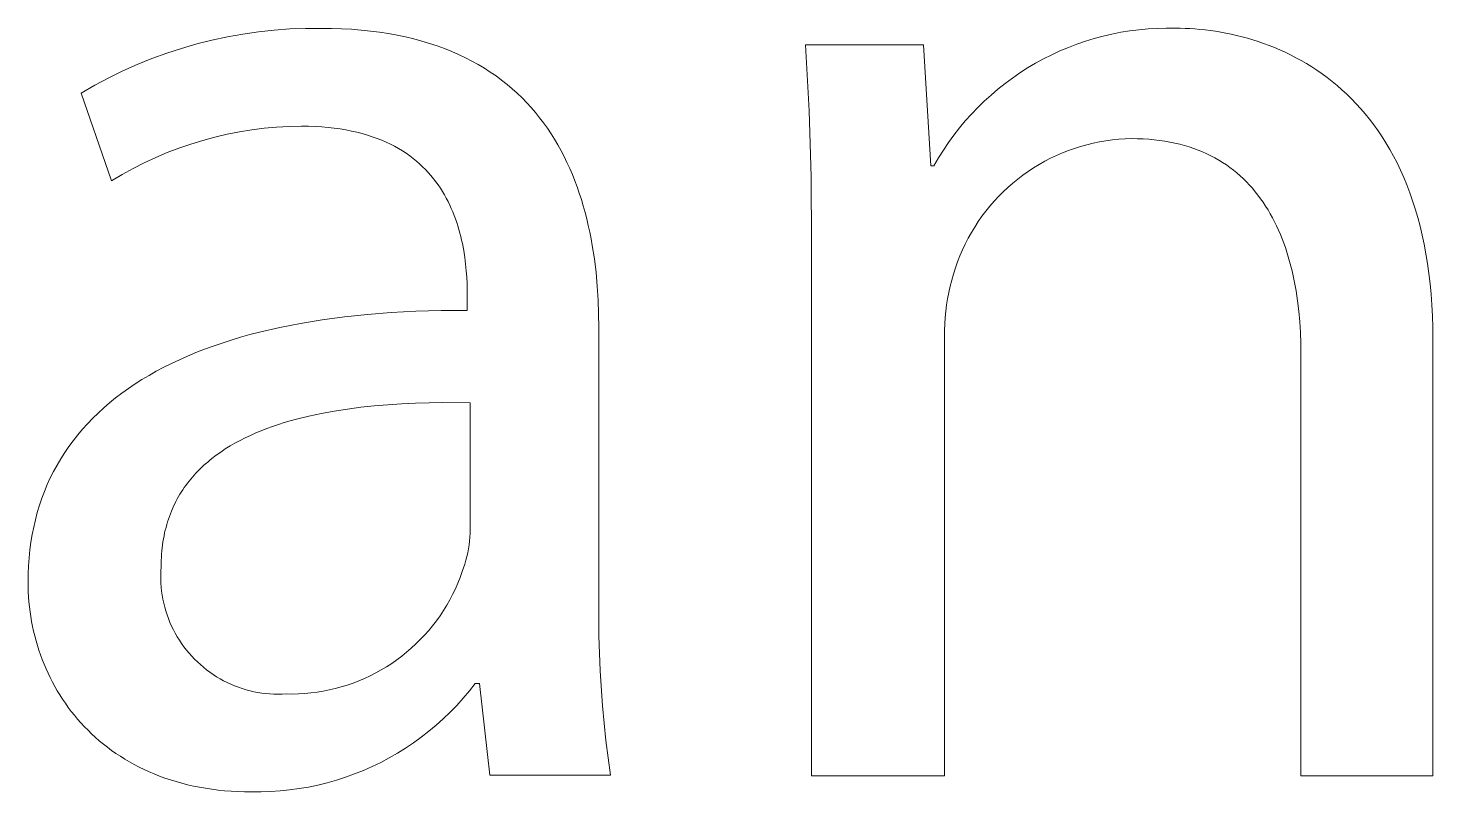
# Model space of a CAD drawing. Header units: millimetres. Extents: x 430 to 4403, y -1522 to 1254.
# Drawn here: x 3638.54 to 3675.57, y -1456.11 to -1435.98 of the extents above; entities that cross this region are included whole.
import ezdxf

# ---------------------------------------------------------------- set-up
doc = ezdxf.new("R2010")
doc.units = ezdxf.units.MM
doc.header["$MEASUREMENT"] = 0
doc.layers.add('Domyślny', color=7, linetype='Continuous', true_color=0x000000)

msp = doc.modelspace()

# ---------------------------------------------------------------- linework, layer by layer
at = {"layer": 'Domyślny', "color": 18, "lineweight": 15, "true_color": 0x000000}
for p, q in [((3643.39, -1436.294), (3643.796, -1436.207)), ((3643.796, -1436.207), (3644.204, -1436.134)), ((3644.204, -1436.134), (3644.615, -1436.075)), ((3644.615, -1436.075), (3645.027, -1436.03)), ((3645.027, -1436.03), (3645.44, -1436)), ((3645.44, -1436), (3645.855, -1435.984)), ((3645.855, -1435.984), (3646.269, -1435.983)), ((3646.269, -1435.983), (3646.541, -1435.986)), ((3646.541, -1435.986), (3646.807, -1435.994)), ((3646.807, -1435.994), (3647.066, -1436.009)), ((3647.066, -1436.009), (3647.32, -1436.029)), ((3647.32, -1436.029), (3647.566, -1436.054)), ((3647.566, -1436.054), (3647.807, -1436.085)), ((3647.807, -1436.085), (3648.042, -1436.122)), ((3648.042, -1436.122), (3648.27, -1436.163)), ((3648.27, -1436.163), (3648.493, -1436.21)), ((3648.493, -1436.21), (3648.71, -1436.261)), ((3648.71, -1436.261), (3648.921, -1436.318)), ((3666.414, -1436.322), (3666.644, -1436.252)), ((3666.644, -1436.252), (3666.876, -1436.189)), ((3666.876, -1436.189), (3667.111, -1436.135)), ((3667.111, -1436.135), (3667.347, -1436.088)), ((3667.347, -1436.088), (3667.584, -1436.05)), ((3667.584, -1436.05), (3667.823, -1436.019)), ((3667.823, -1436.019), (3668.062, -1435.997)), ((3668.062, -1435.997), (3668.302, -1435.983)), ((3668.302, -1435.983), (3668.543, -1435.977)), ((3668.543, -1435.977), (3668.783, -1435.979)), ((3668.783, -1435.979), (3668.909, -1435.98)), ((3668.909, -1435.98), (3669.037, -1435.984)), ((3669.037, -1435.984), (3669.166, -1435.99)), ((3669.166, -1435.99), (3669.298, -1435.998)), ((3669.298, -1435.998), (3669.431, -1436.01)), ((3669.431, -1436.01), (3669.565, -1436.024)), ((3669.565, -1436.024), (3669.701, -1436.041)), ((3669.701, -1436.041), (3669.838, -1436.06)), ((3669.838, -1436.06), (3669.977, -1436.083)), ((3669.977, -1436.083), (3670.116, -1436.109)), ((3670.116, -1436.109), (3670.256, -1436.138)), ((3670.256, -1436.138), (3670.397, -1436.17)), ((3670.397, -1436.17), (3670.539, -1436.205)), ((3670.539, -1436.205), (3670.681, -1436.244)), ((3670.681, -1436.244), (3670.823, -1436.286)), ((3670.823, -1436.286), (3670.966, -1436.332)), ((3641.806, -1436.781), (3642.196, -1436.639)), ((3642.196, -1436.639), (3642.59, -1436.51)), ((3642.59, -1436.51), (3642.988, -1436.395)), ((3642.988, -1436.395), (3643.39, -1436.294)), ((3648.921, -1436.318), (3649.126, -1436.379)), ((3649.126, -1436.379), (3649.325, -1436.446)), ((3649.325, -1436.446), (3649.519, -1436.516)), ((3649.519, -1436.516), (3649.708, -1436.592)), ((3649.708, -1436.592), (3649.891, -1436.672)), ((3659.129, -1438.156), (3659.033, -1436.415)), ((3659.033, -1436.415), (3662.142, -1436.415)), ((3662.142, -1436.415), (3662.34, -1439.604)), ((3665.522, -1436.681), (3665.74, -1436.58)), ((3665.74, -1436.58), (3665.962, -1436.486)), ((3665.962, -1436.486), (3666.187, -1436.401)), ((3666.187, -1436.401), (3666.414, -1436.322)), ((3670.966, -1436.332), (3671.108, -1436.381)), ((3671.108, -1436.381), (3671.251, -1436.434)), ((3671.251, -1436.434), (3671.393, -1436.491)), ((3671.393, -1436.491), (3671.536, -1436.551)), ((3671.536, -1436.551), (3671.678, -1436.615)), ((3671.678, -1436.615), (3671.819, -1436.684)), ((3641.043, -1437.106), (3641.422, -1436.937)), ((3641.422, -1436.937), (3641.806, -1436.781)), ((3649.891, -1436.672), (3650.068, -1436.756)), ((3650.068, -1436.756), (3650.24, -1436.844)), ((3650.24, -1436.844), (3650.407, -1436.937)), ((3650.407, -1436.937), (3650.569, -1437.033)), ((3650.569, -1437.033), (3650.726, -1437.134)), ((3664.687, -1437.157), (3664.889, -1437.027)), ((3664.889, -1437.027), (3665.096, -1436.904)), ((3665.096, -1436.904), (3665.307, -1436.789)), ((3665.307, -1436.789), (3665.522, -1436.681)), ((3671.819, -1436.684), (3671.959, -1436.756)), ((3671.959, -1436.756), (3672.099, -1436.833)), ((3672.099, -1436.833), (3672.238, -1436.913)), ((3672.238, -1436.913), (3672.376, -1436.998)), ((3672.376, -1436.998), (3672.513, -1437.088)), ((3640.304, -1437.482), (3640.671, -1437.287)), ((3640.671, -1437.287), (3641.043, -1437.106)), ((3650.726, -1437.134), (3650.877, -1437.239)), ((3650.877, -1437.239), (3651.024, -1437.347)), ((3651.024, -1437.347), (3651.166, -1437.459)), ((3664.295, -1437.436), (3664.488, -1437.293)), ((3664.488, -1437.293), (3664.687, -1437.157)), ((3672.513, -1437.088), (3672.648, -1437.182)), ((3672.648, -1437.182), (3672.782, -1437.28)), ((3672.782, -1437.28), (3672.914, -1437.383)), ((3672.914, -1437.383), (3673.045, -1437.49)), ((3639.945, -1437.689), (3640.304, -1437.482)), ((3640.739, -1440.005), (3639.945, -1437.689)), ((3651.166, -1437.459), (3651.303, -1437.575)), ((3651.303, -1437.575), (3651.435, -1437.694)), ((3651.435, -1437.694), (3651.562, -1437.816)), ((3663.745, -1437.903), (3663.923, -1437.741)), ((3663.923, -1437.741), (3664.107, -1437.585)), ((3664.107, -1437.585), (3664.295, -1437.436)), ((3673.045, -1437.49), (3673.174, -1437.603)), ((3673.174, -1437.603), (3673.301, -1437.72)), ((3673.301, -1437.72), (3673.426, -1437.842)), ((3651.562, -1437.816), (3651.685, -1437.942)), ((3651.685, -1437.942), (3651.803, -1438.071)), ((3651.803, -1438.071), (3651.916, -1438.203)), ((3663.407, -1438.245), (3663.573, -1438.071)), ((3663.573, -1438.071), (3663.745, -1437.903)), ((3673.426, -1437.842), (3673.548, -1437.969)), ((3673.548, -1437.969), (3673.669, -1438.101)), ((3673.669, -1438.101), (3673.786, -1438.238)), ((3651.916, -1438.203), (3652.026, -1438.338)), ((3652.026, -1438.338), (3652.13, -1438.477)), ((3652.13, -1438.477), (3652.231, -1438.618)), ((3659.182, -1439.898), (3659.129, -1438.156)), ((3663.092, -1438.609), (3663.246, -1438.424)), ((3663.246, -1438.424), (3663.407, -1438.245)), ((3673.786, -1438.238), (3673.902, -1438.381)), ((3673.902, -1438.381), (3674.014, -1438.529)), ((3643.465, -1438.85), (3643.146, -1438.936)), ((3643.787, -1438.776), (3643.465, -1438.85)), ((3644.111, -1438.712), (3643.787, -1438.776)), ((3644.437, -1438.659), (3644.111, -1438.712)), ((3644.765, -1438.618), (3644.437, -1438.659)), ((3645.093, -1438.588), (3644.765, -1438.618)), ((3645.423, -1438.57), (3645.093, -1438.588)), ((3645.753, -1438.563), (3645.423, -1438.57)), ((3645.935, -1438.565), (3645.753, -1438.563)), ((3646.112, -1438.571), (3645.935, -1438.565)), ((3646.283, -1438.581), (3646.112, -1438.571)), ((3646.45, -1438.595), (3646.283, -1438.581)), ((3646.612, -1438.613), (3646.45, -1438.595)), ((3646.769, -1438.635), (3646.612, -1438.613)), ((3646.921, -1438.66), (3646.769, -1438.635)), ((3647.069, -1438.689), (3646.921, -1438.66)), ((3647.212, -1438.721), (3647.069, -1438.689)), ((3647.351, -1438.757), (3647.212, -1438.721)), ((3647.485, -1438.796), (3647.351, -1438.757)), ((3647.615, -1438.838), (3647.485, -1438.796)), ((3647.741, -1438.883), (3647.615, -1438.838)), ((3647.863, -1438.931), (3647.741, -1438.883)), ((3652.231, -1438.618), (3652.327, -1438.761)), ((3652.327, -1438.761), (3652.419, -1438.908)), ((3662.803, -1438.993), (3662.944, -1438.798)), ((3662.944, -1438.798), (3663.092, -1438.609)), ((3674.014, -1438.529), (3674.124, -1438.682)), ((3674.124, -1438.682), (3674.231, -1438.84)), ((3674.231, -1438.84), (3674.334, -1439.004)), ((3642.518, -1439.14), (3642.21, -1439.259)), ((3642.831, -1439.033), (3642.518, -1439.14)), ((3643.146, -1438.936), (3642.831, -1439.033)), ((3647.98, -1438.982), (3647.863, -1438.931)), ((3648.093, -1439.036), (3647.98, -1438.982)), ((3648.203, -1439.092), (3648.093, -1439.036)), ((3648.308, -1439.151), (3648.203, -1439.092)), ((3648.409, -1439.213), (3648.308, -1439.151)), ((3648.507, -1439.277), (3648.409, -1439.213)), ((3652.419, -1438.908), (3652.507, -1439.056)), ((3652.507, -1439.056), (3652.591, -1439.208)), ((3652.591, -1439.208), (3652.671, -1439.361)), ((3662.54, -1439.396), (3662.668, -1439.192)), ((3662.668, -1439.192), (3662.803, -1438.993)), ((3665.962, -1439.204), (3665.803, -1439.266)), ((3666.123, -1439.147), (3665.962, -1439.204)), ((3666.286, -1439.095), (3666.123, -1439.147)), ((3666.45, -1439.049), (3666.286, -1439.095)), ((3666.616, -1439.009), (3666.45, -1439.049)), ((3666.784, -1438.975), (3666.616, -1439.009)), ((3666.952, -1438.946), (3666.784, -1438.975)), ((3667.121, -1438.923), (3666.952, -1438.946)), ((3667.291, -1438.906), (3667.121, -1438.923)), ((3667.461, -1438.895), (3667.291, -1438.906)), ((3667.632, -1438.889), (3667.461, -1438.895)), ((3667.785, -1438.891), (3667.632, -1438.889)), ((3667.935, -1438.897), (3667.785, -1438.891)), ((3668.081, -1438.906), (3667.935, -1438.897)), ((3668.225, -1438.919), (3668.081, -1438.906)), ((3668.366, -1438.936), (3668.225, -1438.919)), ((3668.503, -1438.956), (3668.366, -1438.936)), ((3668.638, -1438.979), (3668.503, -1438.956)), ((3668.77, -1439.006), (3668.638, -1438.979)), ((3668.898, -1439.037), (3668.77, -1439.006)), ((3669.024, -1439.071), (3668.898, -1439.037)), ((3669.147, -1439.108), (3669.024, -1439.071)), ((3669.267, -1439.148), (3669.147, -1439.108)), ((3669.384, -1439.192), (3669.267, -1439.148)), ((3669.498, -1439.238), (3669.384, -1439.192)), ((3669.61, -1439.288), (3669.498, -1439.238)), ((3674.334, -1439.004), (3674.435, -1439.174)), ((3674.435, -1439.174), (3674.532, -1439.349)), ((3641.606, -1439.527), (3641.312, -1439.676)), ((3641.906, -1439.387), (3641.606, -1439.527)), ((3642.21, -1439.259), (3641.906, -1439.387)), ((3648.601, -1439.343), (3648.507, -1439.277)), ((3648.691, -1439.412), (3648.601, -1439.343)), ((3648.778, -1439.482), (3648.691, -1439.412)), ((3648.862, -1439.555), (3648.778, -1439.482)), ((3648.941, -1439.629), (3648.862, -1439.555)), ((3652.671, -1439.361), (3652.747, -1439.517)), ((3652.747, -1439.517), (3652.82, -1439.675)), ((3662.34, -1439.604), (3662.419, -1439.604)), ((3662.419, -1439.604), (3662.54, -1439.396)), ((3665.192, -1439.57), (3665.046, -1439.659)), ((3665.341, -1439.486), (3665.192, -1439.57)), ((3665.492, -1439.408), (3665.341, -1439.486)), ((3665.647, -1439.334), (3665.492, -1439.408)), ((3665.803, -1439.266), (3665.647, -1439.334)), ((3669.719, -1439.341), (3669.61, -1439.288)), ((3669.825, -1439.397), (3669.719, -1439.341)), ((3669.928, -1439.456), (3669.825, -1439.397)), ((3670.028, -1439.518), (3669.928, -1439.456)), ((3670.126, -1439.583), (3670.028, -1439.518)), ((3670.221, -1439.65), (3670.126, -1439.583)), ((3674.532, -1439.349), (3674.625, -1439.53)), ((3674.625, -1439.53), (3674.715, -1439.717)), ((3641.023, -1439.835), (3640.739, -1440.005)), ((3641.312, -1439.676), (3641.023, -1439.835)), ((3649.018, -1439.706), (3648.941, -1439.629)), ((3649.091, -1439.784), (3649.018, -1439.706)), ((3649.161, -1439.863), (3649.091, -1439.784)), ((3649.228, -1439.945), (3649.161, -1439.863)), ((3649.291, -1440.027), (3649.228, -1439.945)), ((3652.82, -1439.675), (3652.888, -1439.835)), ((3652.888, -1439.835), (3652.953, -1439.998)), ((3659.191, -1441.641), (3659.182, -1439.898)), ((3664.628, -1439.955), (3664.496, -1440.062)), ((3664.764, -1439.851), (3664.628, -1439.955)), ((3664.903, -1439.752), (3664.764, -1439.851)), ((3665.046, -1439.659), (3664.903, -1439.752)), ((3670.314, -1439.721), (3670.221, -1439.65)), ((3670.403, -1439.794), (3670.314, -1439.721)), ((3670.491, -1439.87), (3670.403, -1439.794)), ((3670.575, -1439.948), (3670.491, -1439.87)), ((3670.657, -1440.029), (3670.575, -1439.948)), ((3674.715, -1439.717), (3674.801, -1439.91)), ((3674.801, -1439.91), (3674.884, -1440.109)), ((3649.352, -1440.111), (3649.291, -1440.027)), ((3649.41, -1440.197), (3649.352, -1440.111)), ((3649.465, -1440.283), (3649.41, -1440.197)), ((3649.517, -1440.371), (3649.465, -1440.283)), ((3652.953, -1439.998), (3653.014, -1440.161)), ((3653.014, -1440.161), (3653.072, -1440.327)), ((3653.072, -1440.327), (3653.126, -1440.495)), ((3664.243, -1440.292), (3664.122, -1440.413)), ((3664.367, -1440.175), (3664.243, -1440.292)), ((3664.496, -1440.062), (3664.367, -1440.175)), ((3670.737, -1440.113), (3670.657, -1440.029)), ((3670.814, -1440.199), (3670.737, -1440.113)), ((3670.888, -1440.288), (3670.814, -1440.199)), ((3670.96, -1440.379), (3670.888, -1440.288)), ((3674.884, -1440.109), (3674.962, -1440.314)), ((3674.962, -1440.314), (3675.036, -1440.525)), ((3649.566, -1440.459), (3649.517, -1440.371)), ((3649.613, -1440.548), (3649.566, -1440.459)), ((3649.657, -1440.639), (3649.613, -1440.548)), ((3649.698, -1440.729), (3649.657, -1440.639)), ((3649.737, -1440.821), (3649.698, -1440.729)), ((3653.126, -1440.495), (3653.177, -1440.664)), ((3653.177, -1440.664), (3653.224, -1440.834)), ((3663.894, -1440.667), (3663.787, -1440.8)), ((3664.006, -1440.538), (3663.894, -1440.667)), ((3664.122, -1440.413), (3664.006, -1440.538)), ((3671.03, -1440.472), (3670.96, -1440.379)), ((3671.097, -1440.568), (3671.03, -1440.472)), ((3671.162, -1440.666), (3671.097, -1440.568)), ((3671.224, -1440.766), (3671.162, -1440.666)), ((3675.036, -1440.525), (3675.106, -1440.742)), ((3649.774, -1440.913), (3649.737, -1440.821)), ((3649.808, -1441.005), (3649.774, -1440.913)), ((3649.84, -1441.098), (3649.808, -1441.005)), ((3649.87, -1441.191), (3649.84, -1441.098)), ((3653.224, -1440.834), (3653.269, -1441.006)), ((3653.269, -1441.006), (3653.309, -1441.179)), ((3663.586, -1441.076), (3663.493, -1441.219)), ((3663.684, -1440.936), (3663.586, -1441.076)), ((3663.787, -1440.8), (3663.684, -1440.936)), ((3671.284, -1440.869), (3671.224, -1440.766)), ((3671.341, -1440.973), (3671.284, -1440.869)), ((3671.397, -1441.08), (3671.341, -1440.973)), ((3671.45, -1441.189), (3671.397, -1441.08)), ((3675.106, -1440.742), (3675.172, -1440.966)), ((3675.172, -1440.966), (3675.233, -1441.196)), ((3649.898, -1441.284), (3649.87, -1441.191)), ((3649.924, -1441.377), (3649.898, -1441.284)), ((3649.948, -1441.47), (3649.924, -1441.377)), ((3649.97, -1441.562), (3649.948, -1441.47)), ((3653.309, -1441.179), (3653.347, -1441.354)), ((3653.347, -1441.354), (3653.382, -1441.529)), ((3663.405, -1441.365), (3663.322, -1441.515)), ((3663.493, -1441.219), (3663.405, -1441.365)), ((3671.5, -1441.299), (3671.45, -1441.189)), ((3671.549, -1441.412), (3671.5, -1441.299)), ((3671.595, -1441.527), (3671.549, -1441.412)), ((3675.233, -1441.196), (3675.289, -1441.432)), ((3675.289, -1441.432), (3675.341, -1441.675)), ((3649.99, -1441.655), (3649.97, -1441.562)), ((3650.025, -1441.839), (3649.99, -1441.655)), ((3650.053, -1442.02), (3650.025, -1441.839)), ((3653.382, -1441.529), (3653.414, -1441.706)), ((3653.414, -1441.706), (3653.469, -1442.061)), ((3659.191, -1455.679), (3659.191, -1441.641)), ((3663.172, -1441.821), (3663.104, -1441.978)), ((3663.244, -1441.667), (3663.172, -1441.821)), ((3663.322, -1441.515), (3663.244, -1441.667)), ((3671.639, -1441.643), (3671.595, -1441.527)), ((3671.681, -1441.761), (3671.639, -1441.643)), ((3671.72, -1441.881), (3671.681, -1441.761)), ((3675.341, -1441.675), (3675.388, -1441.925)), ((3650.076, -1442.199), (3650.053, -1442.02)), ((3650.093, -1442.374), (3650.076, -1442.199)), ((3653.469, -1442.061), (3653.512, -1442.42)), ((3663.042, -1442.137), (3662.986, -1442.298)), ((3663.104, -1441.978), (3663.042, -1442.137)), ((3671.758, -1442.003), (3671.72, -1441.881)), ((3671.793, -1442.126), (3671.758, -1442.003)), ((3671.826, -1442.251), (3671.793, -1442.126)), ((3675.388, -1441.925), (3675.429, -1442.181)), ((3675.429, -1442.181), (3675.466, -1442.444)), ((3650.105, -1442.544), (3650.093, -1442.374)), ((3650.113, -1442.709), (3650.105, -1442.544)), ((3653.512, -1442.42), (3653.545, -1442.781)), ((3662.935, -1442.462), (3662.888, -1442.621)), ((3662.986, -1442.298), (3662.935, -1442.462)), ((3671.857, -1442.378), (3671.826, -1442.251)), ((3671.886, -1442.506), (3671.857, -1442.378)), ((3671.913, -1442.635), (3671.886, -1442.506)), ((3675.466, -1442.444), (3675.497, -1442.714)), ((3650.118, -1442.869), (3650.113, -1442.709)), ((3650.119, -1443.021), (3650.118, -1442.869)), ((3653.545, -1442.781), (3653.568, -1443.143)), ((3662.809, -1442.944), (3662.777, -1443.108)), ((3662.846, -1442.782), (3662.809, -1442.944)), ((3662.888, -1442.621), (3662.846, -1442.782)), ((3671.962, -1442.899), (3671.913, -1442.635)), ((3672.002, -1443.168), (3671.962, -1442.899)), ((3675.497, -1442.714), (3675.523, -1442.99)), ((3650.119, -1443.418), (3650.119, -1443.021)), ((3653.568, -1443.143), (3653.581, -1443.505)), ((3662.75, -1443.272), (3662.729, -1443.437)), ((3662.777, -1443.108), (3662.75, -1443.272)), ((3672.034, -1443.441), (3672.002, -1443.168)), ((3675.523, -1442.99), (3675.544, -1443.274)), ((3675.544, -1443.274), (3675.558, -1443.565)), ((3645.722, -1443.759), (3646.29, -1443.666)), ((3646.29, -1443.666), (3646.879, -1443.587)), ((3646.879, -1443.587), (3647.487, -1443.524)), ((3647.487, -1443.524), (3648.116, -1443.475)), ((3648.116, -1443.475), (3648.764, -1443.441)), ((3648.764, -1443.441), (3649.432, -1443.422)), ((3649.432, -1443.422), (3650.119, -1443.418)), ((3653.581, -1443.505), (3653.586, -1443.868)), ((3662.713, -1443.603), (3662.702, -1443.769)), ((3662.729, -1443.437), (3662.713, -1443.603)), ((3672.059, -1443.72), (3672.034, -1443.441)), ((3675.558, -1443.565), (3675.567, -1443.863)), ((3644.14, -1444.125), (3644.39, -1444.055)), ((3644.39, -1444.055), (3644.646, -1443.989)), ((3644.646, -1443.989), (3645.174, -1443.867)), ((3645.174, -1443.867), (3645.722, -1443.759)), ((3653.586, -1443.868), (3653.586, -1451.065)), ((3662.702, -1443.769), (3662.697, -1443.936)), ((3662.697, -1443.936), (3662.697, -1444.102)), ((3672.077, -1444.002), (3672.059, -1443.72)), ((3672.087, -1444.289), (3672.077, -1444.002)), ((3675.567, -1443.863), (3675.57, -1444.168)), ((3643.189, -1444.441), (3643.419, -1444.357)), ((3643.419, -1444.357), (3643.654, -1444.276)), ((3643.654, -1444.276), (3643.894, -1444.199)), ((3643.894, -1444.199), (3644.14, -1444.125)), ((3662.697, -1444.102), (3662.697, -1455.679)), ((3672.091, -1444.578), (3672.087, -1444.289)), ((3675.57, -1444.168), (3675.57, -1455.679)), ((3642.323, -1444.813), (3642.531, -1444.715)), ((3642.531, -1444.715), (3642.745, -1444.62)), ((3642.745, -1444.62), (3642.964, -1444.529)), ((3642.964, -1444.529), (3643.189, -1444.441)), ((3672.091, -1455.679), (3672.091, -1444.578)), ((3641.543, -1445.241), (3641.73, -1445.128)), ((3641.73, -1445.128), (3641.922, -1445.02)), ((3641.922, -1445.02), (3642.12, -1444.915)), ((3642.12, -1444.915), (3642.323, -1444.813)), ((3641.015, -1445.597), (3641.185, -1445.475)), ((3641.185, -1445.475), (3641.361, -1445.356)), ((3641.361, -1445.356), (3641.543, -1445.241)), ((3640.536, -1445.985), (3640.69, -1445.852)), ((3640.69, -1445.852), (3640.85, -1445.723)), ((3640.85, -1445.723), (3641.015, -1445.597)), ((3648.027, -1445.903), (3647.668, -1445.933)), ((3648.388, -1445.879), (3648.027, -1445.903)), ((3648.751, -1445.863), (3648.388, -1445.879)), ((3649.477, -1445.847), (3648.751, -1445.863)), ((3650.199, -1445.852), (3649.477, -1445.847)), ((3650.199, -1449.186), (3650.199, -1445.852)), ((3640.108, -1446.402), (3640.245, -1446.26)), ((3640.245, -1446.26), (3640.388, -1446.121)), ((3640.388, -1446.121), (3640.536, -1445.985)), ((3645.614, -1446.283), (3645.454, -1446.327)), ((3645.94, -1446.203), (3645.614, -1446.283)), ((3646.274, -1446.131), (3645.94, -1446.203)), ((3646.614, -1446.069), (3646.274, -1446.131)), ((3646.961, -1446.016), (3646.614, -1446.069)), ((3647.312, -1445.97), (3646.961, -1446.016)), ((3647.668, -1445.933), (3647.312, -1445.97)), ((3639.851, -1446.697), (3639.976, -1446.548)), ((3639.976, -1446.548), (3640.108, -1446.402)), ((3644.545, -1446.647), (3644.403, -1446.71)), ((3644.69, -1446.587), (3644.545, -1446.647)), ((3644.838, -1446.53), (3644.69, -1446.587)), ((3644.988, -1446.475), (3644.838, -1446.53)), ((3645.141, -1446.423), (3644.988, -1446.475)), ((3645.296, -1446.374), (3645.141, -1446.423)), ((3645.454, -1446.327), (3645.296, -1446.374)), ((3639.507, -1447.165), (3639.616, -1447.006)), ((3639.616, -1447.006), (3639.73, -1446.85)), ((3639.73, -1446.85), (3639.851, -1446.697)), ((3643.867, -1446.99), (3643.741, -1447.068)), ((3643.996, -1446.916), (3643.867, -1446.99)), ((3644.129, -1446.844), (3643.996, -1446.916)), ((3644.264, -1446.775), (3644.129, -1446.844)), ((3644.403, -1446.71), (3644.264, -1446.775)), ((3639.306, -1447.493), (3639.404, -1447.327)), ((3639.404, -1447.327), (3639.507, -1447.165)), ((3643.331, -1447.366), (3643.276, -1447.412)), ((3643.386, -1447.321), (3643.331, -1447.366)), ((3643.501, -1447.234), (3643.386, -1447.321)), ((3643.619, -1447.149), (3643.501, -1447.234)), ((3643.741, -1447.068), (3643.619, -1447.149)), ((3639.128, -1447.833), (3639.214, -1447.661)), ((3639.214, -1447.661), (3639.306, -1447.493)), ((3642.921, -1447.757), (3642.874, -1447.809)), ((3642.968, -1447.705), (3642.921, -1447.757)), ((3643.017, -1447.654), (3642.968, -1447.705)), ((3643.066, -1447.604), (3643.017, -1447.654)), ((3643.117, -1447.554), (3643.066, -1447.604)), ((3643.169, -1447.506), (3643.117, -1447.554)), ((3643.222, -1447.459), (3643.169, -1447.506)), ((3643.276, -1447.412), (3643.222, -1447.459)), ((3638.974, -1448.187), (3639.048, -1448.009)), ((3639.048, -1448.009), (3639.128, -1447.833)), ((3642.659, -1448.087), (3642.619, -1448.145)), ((3642.7, -1448.029), (3642.659, -1448.087)), ((3642.742, -1447.973), (3642.7, -1448.029)), ((3642.785, -1447.918), (3642.742, -1447.973)), ((3642.829, -1447.863), (3642.785, -1447.918)), ((3642.874, -1447.809), (3642.829, -1447.863)), ((3638.843, -1448.554), (3638.906, -1448.369)), ((3638.906, -1448.369), (3638.974, -1448.187)), ((3642.44, -1448.45), (3642.408, -1448.514)), ((3642.473, -1448.387), (3642.44, -1448.45)), ((3642.508, -1448.325), (3642.473, -1448.387)), ((3642.544, -1448.264), (3642.508, -1448.325)), ((3642.581, -1448.204), (3642.544, -1448.264)), ((3642.619, -1448.145), (3642.581, -1448.204)), ((3638.735, -1448.933), (3638.786, -1448.742)), ((3638.786, -1448.742), (3638.843, -1448.554)), ((3642.267, -1448.849), (3642.242, -1448.918)), ((3642.292, -1448.78), (3642.267, -1448.849)), ((3642.319, -1448.712), (3642.292, -1448.78)), ((3642.347, -1448.645), (3642.319, -1448.712)), ((3642.377, -1448.579), (3642.347, -1448.645)), ((3642.408, -1448.514), (3642.377, -1448.579)), ((3638.651, -1449.325), (3638.69, -1449.128)), ((3638.69, -1449.128), (3638.735, -1448.933)), ((3642.159, -1449.208), (3642.142, -1449.283)), ((3642.178, -1449.134), (3642.159, -1449.208)), ((3642.198, -1449.061), (3642.178, -1449.134)), ((3642.219, -1448.989), (3642.198, -1449.061)), ((3642.242, -1448.918), (3642.219, -1448.989)), ((3650.196, -1449.29), (3650.199, -1449.186)), ((3638.591, -1449.73), (3638.618, -1449.526)), ((3638.618, -1449.526), (3638.651, -1449.325)), ((3642.087, -1449.594), (3642.077, -1449.674)), ((3642.098, -1449.514), (3642.087, -1449.594)), ((3642.111, -1449.436), (3642.098, -1449.514)), ((3642.126, -1449.359), (3642.111, -1449.436)), ((3642.142, -1449.283), (3642.126, -1449.359)), ((3650.151, -1449.701), (3650.167, -1449.598)), ((3650.167, -1449.598), (3650.18, -1449.496)), ((3650.18, -1449.496), (3650.189, -1449.393)), ((3650.189, -1449.393), (3650.196, -1449.29)), ((3638.555, -1450.146), (3638.57, -1449.936)), ((3638.57, -1449.936), (3638.591, -1449.73)), ((3642.056, -1449.921), (3642.052, -1450.006)), ((3642.061, -1449.838), (3642.056, -1449.921)), ((3642.068, -1449.755), (3642.061, -1449.838)), ((3642.077, -1449.674), (3642.068, -1449.755)), ((3650.083, -1450.003), (3650.109, -1449.903)), ((3650.109, -1449.903), (3650.132, -1449.802)), ((3650.132, -1449.802), (3650.151, -1449.701)), ((3638.543, -1450.576), (3638.546, -1450.359)), ((3638.546, -1450.359), (3638.555, -1450.146)), ((3642.042, -1450.285), (3642.039, -1450.392)), ((3642.049, -1450.179), (3642.042, -1450.285)), ((3642.05, -1450.092), (3642.049, -1450.179)), ((3642.052, -1450.006), (3642.05, -1450.092)), ((3649.931, -1450.452), (3649.987, -1450.298)), ((3649.987, -1450.298), (3650.022, -1450.201)), ((3650.022, -1450.201), (3650.054, -1450.102)), ((3650.054, -1450.102), (3650.083, -1450.003)), ((3638.544, -1450.706), (3638.543, -1450.576)), ((3638.549, -1450.837), (3638.544, -1450.706)), ((3642.039, -1450.392), (3642.039, -1450.498)), ((3642.039, -1450.498), (3642.043, -1450.605)), ((3642.043, -1450.605), (3642.051, -1450.711)), ((3642.051, -1450.711), (3642.063, -1450.817)), ((3649.805, -1450.753), (3649.871, -1450.603)), ((3649.871, -1450.603), (3649.931, -1450.452)), ((3638.556, -1450.968), (3638.549, -1450.837)), ((3638.566, -1451.098), (3638.556, -1450.968)), ((3638.579, -1451.228), (3638.566, -1451.098)), ((3642.063, -1450.817), (3642.078, -1450.922)), ((3642.078, -1450.922), (3642.096, -1451.027)), ((3642.096, -1451.027), (3642.119, -1451.131)), ((3649.576, -1451.187), (3649.657, -1451.045)), ((3649.657, -1451.045), (3649.733, -1450.9)), ((3649.733, -1450.9), (3649.805, -1450.753)), ((3653.586, -1451.065), (3653.587, -1451.989)), ((3638.595, -1451.357), (3638.579, -1451.228)), ((3638.614, -1451.486), (3638.595, -1451.357)), ((3642.119, -1451.131), (3642.145, -1451.235)), ((3642.145, -1451.235), (3642.174, -1451.337)), ((3642.174, -1451.337), (3642.207, -1451.439)), ((3642.207, -1451.439), (3642.243, -1451.539)), ((3649.305, -1451.596), (3649.4, -1451.463)), ((3649.4, -1451.463), (3649.491, -1451.327)), ((3649.491, -1451.327), (3649.576, -1451.187)), ((3638.636, -1451.615), (3638.614, -1451.486)), ((3638.661, -1451.743), (3638.636, -1451.615)), ((3638.689, -1451.87), (3638.661, -1451.743)), ((3642.243, -1451.539), (3642.283, -1451.638)), ((3642.283, -1451.638), (3642.326, -1451.735)), ((3642.326, -1451.735), (3642.372, -1451.831)), ((3642.372, -1451.831), (3642.422, -1451.925)), ((3649.101, -1451.852), (3649.205, -1451.726)), ((3649.205, -1451.726), (3649.305, -1451.596)), ((3638.719, -1451.997), (3638.689, -1451.87)), ((3638.753, -1452.123), (3638.719, -1451.997)), ((3638.789, -1452.248), (3638.753, -1452.123)), ((3642.422, -1451.925), (3642.475, -1452.018)), ((3642.475, -1452.018), (3642.531, -1452.108)), ((3642.531, -1452.108), (3642.59, -1452.197)), ((3642.59, -1452.197), (3642.652, -1452.283)), ((3648.644, -1452.319), (3648.764, -1452.208)), ((3648.764, -1452.208), (3648.88, -1452.093)), ((3648.88, -1452.093), (3648.993, -1451.974)), ((3648.993, -1451.974), (3649.101, -1451.852)), ((3653.587, -1451.989), (3653.618, -1452.912)), ((3638.829, -1452.372), (3638.789, -1452.248)), ((3638.871, -1452.495), (3638.829, -1452.372)), ((3638.916, -1452.617), (3638.871, -1452.495)), ((3642.652, -1452.283), (3642.717, -1452.368)), ((3642.717, -1452.368), (3642.785, -1452.45)), ((3642.785, -1452.45), (3642.856, -1452.529)), ((3642.856, -1452.529), (3642.93, -1452.607)), ((3648.261, -1452.626), (3648.392, -1452.528)), ((3648.392, -1452.528), (3648.52, -1452.426)), ((3648.52, -1452.426), (3648.644, -1452.319)), ((3638.964, -1452.739), (3638.916, -1452.617)), ((3639.015, -1452.859), (3638.964, -1452.739)), ((3639.068, -1452.978), (3639.015, -1452.859)), ((3642.93, -1452.607), (3643.006, -1452.681)), ((3643.006, -1452.681), (3643.084, -1452.753)), ((3643.084, -1452.753), (3643.165, -1452.823)), ((3643.165, -1452.823), (3643.248, -1452.889)), ((3643.248, -1452.889), (3643.334, -1452.953)), ((3643.334, -1452.953), (3643.422, -1453.013)), ((3647.706, -1452.971), (3647.849, -1452.892)), ((3647.849, -1452.892), (3647.989, -1452.808)), ((3647.989, -1452.808), (3648.127, -1452.719)), ((3648.127, -1452.719), (3648.261, -1452.626)), ((3653.618, -1452.912), (3653.679, -1453.834)), ((3639.125, -1453.095), (3639.068, -1452.978)), ((3639.184, -1453.212), (3639.125, -1453.095)), ((3639.247, -1453.327), (3639.184, -1453.212)), ((3643.422, -1453.013), (3643.511, -1453.071)), ((3643.511, -1453.071), (3643.603, -1453.125)), ((3643.603, -1453.125), (3643.696, -1453.176)), ((3643.696, -1453.176), (3643.792, -1453.224)), ((3643.792, -1453.224), (3643.888, -1453.269)), ((3643.888, -1453.269), (3643.987, -1453.31)), ((3643.987, -1453.31), (3644.086, -1453.348)), ((3646.798, -1453.339), (3646.954, -1453.291)), ((3646.954, -1453.291), (3647.108, -1453.237)), ((3647.108, -1453.237), (3647.261, -1453.178)), ((3647.261, -1453.178), (3647.412, -1453.114)), ((3647.412, -1453.114), (3647.56, -1453.045)), ((3647.56, -1453.045), (3647.706, -1452.971)), ((3650.331, -1453.248), (3650.175, -1453.446)), ((3650.437, -1453.248), (3650.331, -1453.248)), ((3650.715, -1455.669), (3650.437, -1453.248)), ((3639.312, -1453.44), (3639.247, -1453.327)), ((3639.38, -1453.552), (3639.312, -1453.44)), ((3639.451, -1453.663), (3639.38, -1453.552)), ((3639.525, -1453.772), (3639.451, -1453.663)), ((3644.086, -1453.348), (3644.187, -1453.383)), ((3644.187, -1453.383), (3644.289, -1453.414)), ((3644.289, -1453.414), (3644.392, -1453.441)), ((3644.392, -1453.441), (3644.496, -1453.465)), ((3644.496, -1453.465), (3644.6, -1453.485)), ((3644.6, -1453.485), (3644.705, -1453.502)), ((3644.705, -1453.502), (3644.811, -1453.515)), ((3644.811, -1453.515), (3644.917, -1453.525)), ((3644.917, -1453.525), (3645.024, -1453.53)), ((3645.024, -1453.53), (3645.13, -1453.533)), ((3645.13, -1453.533), (3645.237, -1453.531)), ((3645.237, -1453.531), (3645.343, -1453.526)), ((3645.343, -1453.526), (3645.507, -1453.527)), ((3645.507, -1453.527), (3645.67, -1453.523)), ((3645.67, -1453.523), (3645.834, -1453.514)), ((3645.834, -1453.514), (3645.996, -1453.498)), ((3645.996, -1453.498), (3646.159, -1453.477)), ((3646.159, -1453.477), (3646.32, -1453.451)), ((3646.32, -1453.451), (3646.481, -1453.419)), ((3646.481, -1453.419), (3646.64, -1453.382)), ((3646.64, -1453.382), (3646.798, -1453.339)), ((3650.013, -1453.639), (3649.843, -1453.825)), ((3650.175, -1453.446), (3650.013, -1453.639)), ((3639.602, -1453.879), (3639.525, -1453.772)), ((3639.681, -1453.984), (3639.602, -1453.879)), ((3639.764, -1454.088), (3639.681, -1453.984)), ((3649.668, -1454.006), (3649.486, -1454.181)), ((3649.843, -1453.825), (3649.668, -1454.006)), ((3653.679, -1453.834), (3653.77, -1454.753)), ((3639.849, -1454.19), (3639.764, -1454.088)), ((3639.937, -1454.29), (3639.849, -1454.19)), ((3640.028, -1454.388), (3639.937, -1454.29)), ((3640.122, -1454.483), (3640.028, -1454.388)), ((3649.298, -1454.349), (3649.105, -1454.51)), ((3649.486, -1454.181), (3649.298, -1454.349)), ((3640.218, -1454.577), (3640.122, -1454.483)), ((3640.318, -1454.669), (3640.218, -1454.577)), ((3640.42, -1454.758), (3640.318, -1454.669)), ((3640.526, -1454.845), (3640.42, -1454.758)), ((3648.905, -1454.665), (3648.701, -1454.812)), ((3649.105, -1454.51), (3648.905, -1454.665)), ((3653.77, -1454.753), (3653.89, -1455.669)), ((3640.634, -1454.93), (3640.526, -1454.845)), ((3640.744, -1455.012), (3640.634, -1454.93)), ((3640.858, -1455.092), (3640.744, -1455.012)), ((3640.975, -1455.169), (3640.858, -1455.092)), ((3641.094, -1455.244), (3640.975, -1455.169)), ((3648.278, -1455.085), (3648.059, -1455.211)), ((3648.492, -1454.953), (3648.278, -1455.085)), ((3648.701, -1454.812), (3648.492, -1454.953)), ((3641.216, -1455.316), (3641.094, -1455.244)), ((3641.341, -1455.385), (3641.216, -1455.316)), ((3641.469, -1455.452), (3641.341, -1455.385)), ((3641.6, -1455.516), (3641.469, -1455.452)), ((3641.733, -1455.577), (3641.6, -1455.516)), ((3647.379, -1455.54), (3647.145, -1455.634)), ((3647.609, -1455.438), (3647.379, -1455.54)), ((3647.836, -1455.329), (3647.609, -1455.438)), ((3648.059, -1455.211), (3647.836, -1455.329)), ((3641.869, -1455.634), (3641.733, -1455.577)), ((3642.009, -1455.689), (3641.869, -1455.634)), ((3642.15, -1455.741), (3642.009, -1455.689)), ((3642.295, -1455.789), (3642.15, -1455.741)), ((3642.443, -1455.835), (3642.295, -1455.789)), ((3642.593, -1455.877), (3642.443, -1455.835)), ((3642.746, -1455.916), (3642.593, -1455.877)), ((3642.902, -1455.951), (3642.746, -1455.916)), ((3646.426, -1455.866), (3646.181, -1455.926)), ((3646.668, -1455.797), (3646.426, -1455.866)), ((3646.908, -1455.72), (3646.668, -1455.797)), ((3647.145, -1455.634), (3646.908, -1455.72)), ((3653.89, -1455.669), (3650.715, -1455.669)), ((3662.697, -1455.679), (3659.191, -1455.679)), ((3675.57, -1455.679), (3672.091, -1455.679)), ((3643.061, -1455.983), (3642.902, -1455.951)), ((3643.222, -1456.011), (3643.061, -1455.983)), ((3643.386, -1456.036), (3643.222, -1456.011)), ((3643.553, -1456.057), (3643.386, -1456.036)), ((3643.723, -1456.074), (3643.553, -1456.057)), ((3643.896, -1456.088), (3643.723, -1456.074)), ((3644.071, -1456.098), (3643.896, -1456.088)), ((3644.249, -1456.104), (3644.071, -1456.098)), ((3644.43, -1456.106), (3644.249, -1456.104)), ((3644.682, -1456.106), (3644.43, -1456.106)), ((3644.934, -1456.098), (3644.682, -1456.106)), ((3645.186, -1456.081), (3644.934, -1456.098)), ((3645.436, -1456.055), (3645.186, -1456.081)), ((3645.686, -1456.021), (3645.436, -1456.055)), ((3645.934, -1455.978), (3645.686, -1456.021)), ((3646.181, -1455.926), (3645.934, -1455.978))]:
    msp.add_line(p, q, dxfattribs=at)

doc.saveas('drawing.dxf')
